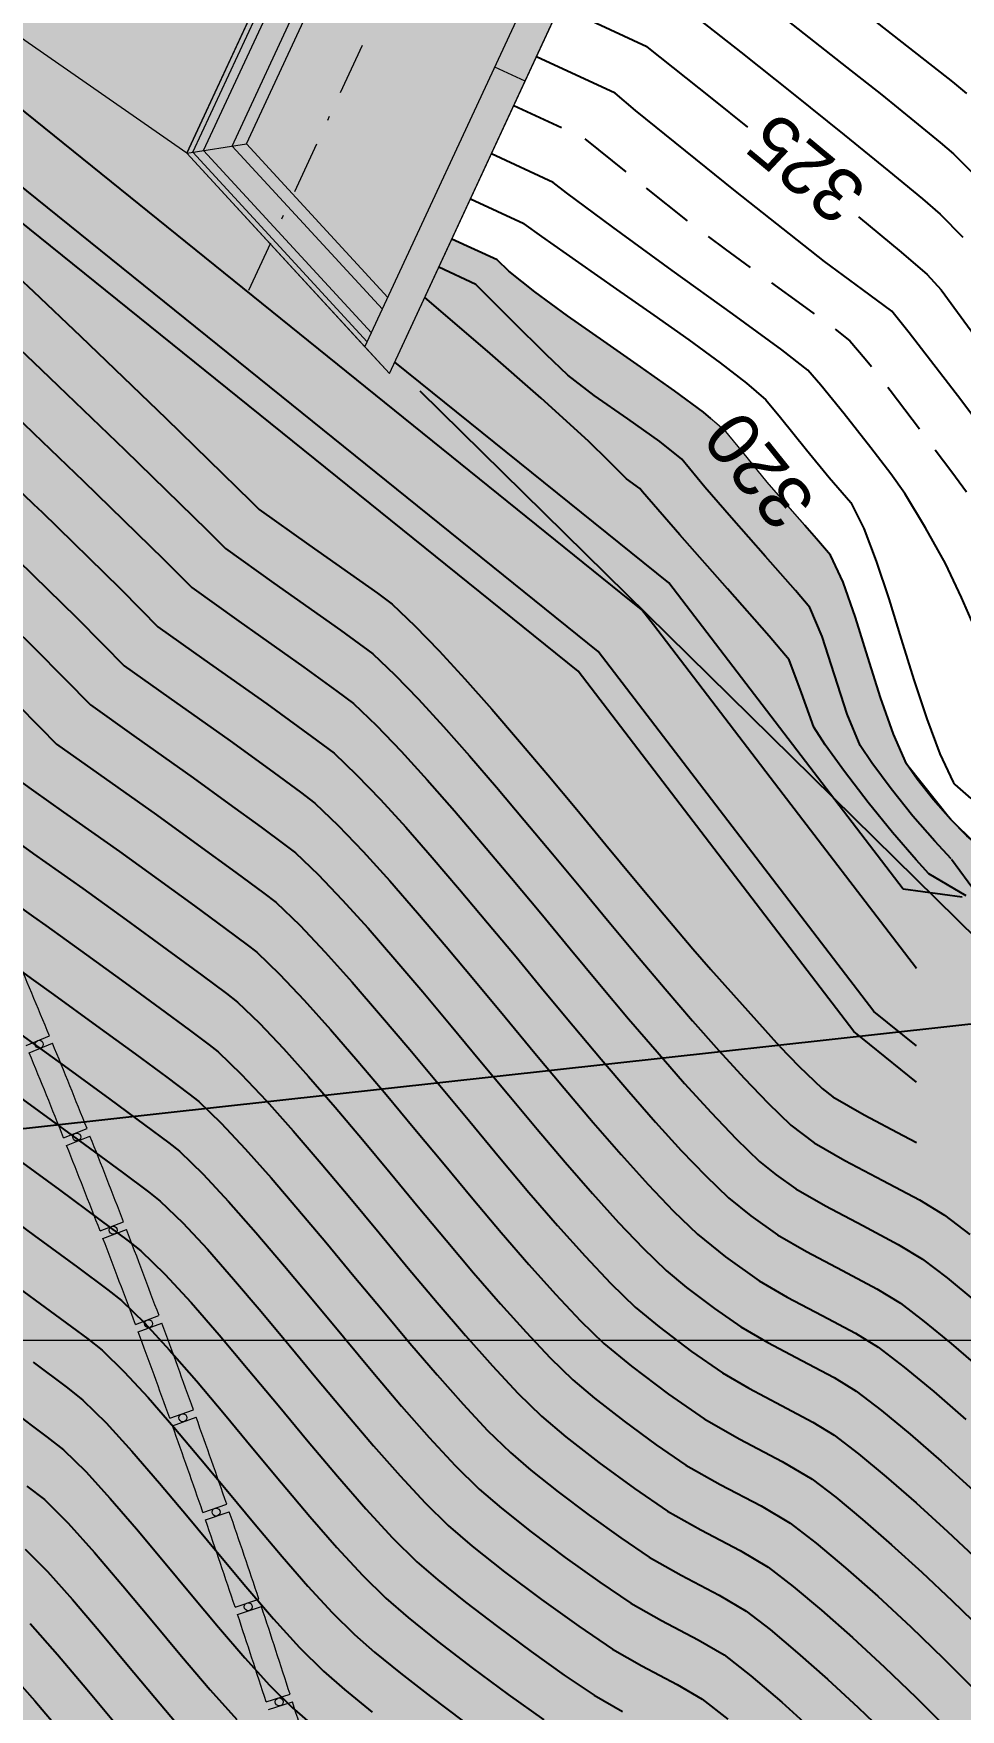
# Model space of a CAD drawing. Extents: x 61466 to 63015, y 108404 to 110397.
# Drawn here: x 62801.22 to 62823.33, y 109246.26 to 109286.24 of the extents above; entities that cross this region are included whole.
import ezdxf
from ezdxf import colors
from ezdxf.entities.mleader import LeaderData, LeaderLine
from ezdxf.enums import TextEntityAlignment as Align
from ezdxf.math import Vec2, Vec3

# ---------------------------------------------------------------- set-up
doc = ezdxf.new("R2010")
doc.units = 0
doc.header["$LTSCALE"] = 1.000015
doc.header["$MEASUREMENT"] = 0
for name, pattern in [('NASCOSTA', [9.525, 6.35, -3.175]), ('TRATTEGGIATA2', [0.375, 0.25, -0.125]), ('TRATTOPUNTO2', [0.5, 0.25, -0.125, 0, -0.125])]:
    doc.linetypes.add(name, pattern=pattern)
for name, color, linetype in [('colore lago', 131, 'Continuous'), ('coordinate', 2, 'Continuous'), ('curve livello 1m', 2, 'Continuous'), ('curve livello 5m', 7, 'Continuous'), ('LIN010CO', 2, 'Continuous'), ('LIN010TR', 2, 'NASCOSTA'), ('LIN018CO', 6, 'Continuous'), ('LIN025CO', 7, 'Continuous'), ('LINCOLO-ROSSO-025', 10, 'Continuous'), ('TRATTCOLO-32', 255, 'Continuous')]:
    doc.layers.add(name, color=color, linetype=linetype)
doc.layers.add('Colori bordi', color=5, linetype='Continuous', plot=False)
doc.layers.add('no_plot', color=5, linetype='Continuous', plot=False)
doc.layers.add('LINCOLOBLU-025', color=150, linetype='Continuous', lineweight=25)
doc.layers.add('LINE035', color=1, linetype='Continuous', lineweight=35)
doc.styles.add('ARIAL', font='arial.ttf')

# ---------------------------------------------------------------- blocks, each defined once
blk = doc.blocks.new('CONTORNO')
at = {"layer": 'Colori bordi', "lineweight": 0, "ltscale": 2, "flags": 128}
blk.add_lwpolyline([(-84.427, 113.219), (-89.144, 103.05), (-84.307, 97.793), (-77.785, 111.855)], dxfattribs=at)
blk = doc.blocks.new('barrageflott')
at = {"layer": 'TRATTCOLO-32'}
h = blk.add_hatch(color=256, dxfattribs=at)
h.paths.add_polyline_path([(-4.689, 33.162, 0.002639), (-5.201, 35.3), (-5.784, 35.158, -0.002639), (-5.273, 33.025)])
h.paths.add_polyline_path([(-5.247, 35.485, 0.002639), (-5.784, 37.618), (-6.365, 37.468, -0.002639), (-5.829, 35.342)])
h.paths.add_polyline_path([(-5.831, 37.802, 0.002639), (-6.393, 39.929), (-6.972, 39.773, -0.002639), (-6.412, 37.652)])
h.paths.add_polyline_path([(-6.442, 40.112, 0.002639), (-7.028, 42.232), (-7.606, 42.07, -0.002639), (-7.022, 39.956)])
h.paths.add_polyline_path([(-7.08, 42.415, 0.002639), (-7.69, 44.529), (-8.266, 44.359, -0.002639), (-7.657, 42.252)])
h.paths.add_polyline_path([(-7.744, 44.711, 0.002639), (-8.378, 46.817), (-8.952, 46.641, -0.002639), (-8.319, 44.541)])
h.paths.add_polyline_path([(-8.434, 46.999, 0.002639), (-9.092, 49.097), (-9.664, 48.915, -0.002639), (-9.007, 46.822)])
h.paths.add_polyline_path([(-9.15, 49.279, 0.002639), (-9.833, 51.37), (-10.402, 51.18, -0.002639), (-9.722, 49.095)])
h.paths.add_polyline_path([(-9.893, 51.55, 0.002639), (-10.599, 53.633), (-11.166, 53.437, -0.002639), (-10.462, 51.36)])
h.paths.add_polyline_path([(-10.661, 53.813, 0.002639), (-11.392, 55.887), (-11.956, 55.685, -0.002639), (-11.228, 53.616)])
h.paths.add_polyline_path([(-11.456, 56.066, 0.002639), (-12.21, 58.133), (-12.772, 57.924, -0.002639), (-12.02, 55.864)])
h.paths.add_polyline_path([(-12.276, 58.311, 0.002639), (-13.053, 60.368), (-13.614, 60.153, -0.002639), (-12.838, 58.102)])
h.paths.add_polyline_path([(-13.122, 60.546, 0.002639), (-13.923, 62.594), (-14.481, 62.373, -0.002639), (-13.682, 60.33)])
h.paths.add_polyline_path([(-13.993, 62.771, 0.002639), (-14.818, 64.81), (-15.373, 64.582, -0.002639), (-14.551, 62.549)])
h.paths.add_polyline_path([(-14.89, 64.986, 0.002639), (-15.738, 67.015), (-16.29, 66.781, -0.002639), (-15.445, 64.758)])
at = {"layer": 'LINCOLO-ROSSO-025', "lineweight": 0}
for p, q in [((-15.445, 64.758), (-14.89, 64.986)), ((-15.373, 64.582), (-14.818, 64.81)), ((-14.551, 62.549), (-13.993, 62.771)), ((-14.481, 62.373), (-13.923, 62.594)), ((-13.682, 60.33), (-13.122, 60.546)), ((-13.614, 60.153), (-13.053, 60.368)), ((-12.838, 58.102), (-12.276, 58.311)), ((-12.772, 57.924), (-12.21, 58.133)), ((-12.02, 55.864), (-11.456, 56.066)), ((-11.956, 55.685), (-11.392, 55.887)), ((-11.228, 53.616), (-10.661, 53.813)), ((-11.166, 53.437), (-10.599, 53.633)), ((-10.462, 51.36), (-9.893, 51.55)), ((-10.402, 51.18), (-9.833, 51.37)), ((-9.722, 49.095), (-9.15, 49.279)), ((-9.664, 48.915), (-9.092, 49.097))]:
    blk.add_line(p, q, dxfattribs=at)
for centre in [(-15.131, 64.784), (-14.237, 62.572), (-13.368, 60.349), (-12.524, 58.117), (-11.706, 55.876), (-10.914, 53.625), (-10.147, 51.365), (-9.407, 49.097)]:
    blk.add_circle(centre, 0.095, dxfattribs=at)
for radius, start, end in [(208.344, 22.3733, 22.97817), (208.344, 21.71613, 22.321), (207.744, 21.71613, 22.321), (207.744, 21.05896, 21.66383), (208.344, 21.05896, 21.66383), (207.744, 20.40178, 21.00665), (208.344, 20.40178, 21.00665), (208.344, 19.74461, 20.34948), (207.744, 19.74461, 20.34948), (207.744, 19.08744, 19.69231), (208.344, 19.08744, 19.69231), (208.344, 18.43027, 19.03514), (207.744, 18.43027, 19.03514), (207.744, 17.77309, 18.37796), (208.344, 17.77309, 18.37796), (208.344, 17.11592, 17.72079)]:
    blk.add_arc((-207.55, -14.318), radius, start, end, dxfattribs=at)

msp = doc.modelspace()

# ---------------------------------------------------------------- hatches: boundary and pattern name
at = {"layer": 'colore lago', "linetype": 'Continuous', "lineweight": 0}
msp.add_hatch(color=256, dxfattribs=at).paths.add_polyline_path([(62823.098, 109267.497), (62823.692, 109266.925), (62824.211, 109265.876), (62823.37, 109265.642), (62827.768, 109260.013), (62841.061, 109263.699), (62841.764, 109262.8), (62836.243, 109253.044), (62840.642, 109247.414), (62841.442, 109248.828), (62841.442, 109247.267), (62842.487, 109245.294), (62842.982, 109244.359), (62843.392, 109243.586), (62843.655, 109243.089), (62843.975, 109242.486), (62844.757, 109241.948), (62845.652, 109241.38), (62846.428, 109240.929), (62846.943, 109240.681), (62847.646, 109240.594), (62848.413, 109240.508), (62848.935, 109240.325), (62849.708, 109240.006), (62850.5, 109239.647), (62850.969, 109239.389), (62851.947, 109238.376), (62853.322, 109236.946), (62854.115, 109236.138), (62854.823, 109235.422), (62855.34, 109234.904), (62855.561, 109234.691), (62856.098, 109234.455), (62856.706, 109233.991), (62857.535, 109233.283), (62858.15, 109232.701), (62858.509, 109232.314), (62858.884, 109231.435), (62859.223, 109230.367), (62859.579, 109229.599), (62860.022, 109229.318), (62860.524, 109229.013), (62861.121, 109228.302), (62861.763, 109227.397), (62862.367, 109226.672), (62862.863, 109226.351), (62863.351, 109226.081), (62863.81, 109225.827), (62864.373, 109225.46), (62865.159, 109224.926), (62866.024, 109224.324), (62866.828, 109223.749), (62867.744, 109223.067), (62868.796, 109222.261), (62869.668, 109221.573), (62870.574, 109220.83), (62871.455, 109220.092), (62872.228, 109219.43), (62872.81, 109218.915), (62873.119, 109218.618), (62873.68, 109217.736), (62874.168, 109217.012), (62874.819, 109216.771), (62876.542, 109216.153), (62874.849, 109207.821), (62874.609, 109206.638), (62869.261, 109207.566), (62863.756, 109208.111), (62858.193, 109208.307), (62852.65, 109208.14), (62847.099, 109207.618), (62841.619, 109206.708), (62836.195, 109205.43), (62830.876, 109203.835), (62825.687, 109201.868), (62820.621, 109199.558), (62815.733, 109196.944), (62811.013, 109193.985), (62806.809, 109190.99), (62802.653, 109187.599), (62798.578, 109183.823), (62795.53, 109180.621), (62792.243, 109176.791), (62789.658, 109173.373), (62786.55, 109168.77), (62783.753, 109163.954), (62781.281, 109158.995), (62779.157, 109153.861), (62777.364, 109148.591), (62775.923, 109143.219), (62774.828, 109137.77), (62774.099, 109132.277), (62773.742, 109126.898), (62773.733, 109121.341), (62774.08, 109115.779), (62774.822, 109110.285), (62775.907, 109104.828), (62776.774, 109101.614), (62775.534, 109098.968), (62771.471, 109097.411), (62770.737, 109098.002), (62769.881, 109098.471), (62769.16, 109098.676), (62768.397, 109098.468), (62767.454, 109097.966), (62766.48, 109097.438), (62765.625, 109097.152), (62765.129, 109097.238), (62764.204, 109097.445), (62761.92, 109098.04), (62758.989, 109098.856), (62755.805, 109099.756), (62752.764, 109100.605), (62750.259, 109101.266), (62749.515, 109101.432), (62748.651, 109101.616), (62748.14, 109101.737), (62747.525, 109102.034), (62746.769, 109102.406), (62745.628, 109102.895), (62744.247, 109103.457), (62742.732, 109104.06), (62741.189, 109104.67), (62739.721, 109105.255), (62738.435, 109105.782), (62737.436, 109106.218), (62736.779, 109106.546), (62735.74, 109107.202), (62732.8, 109108.9), (62729.641, 109110.917), (62727.666, 109112.216), (62727.666, 109301.173), (62759.548, 109318.75), (62762.174, 109316.583), (62766.058, 109313.671), (62770.75, 109310.793), (62775.77, 109307.499), (62780.625, 109303.893), (62784.649, 109301.743), (62791.078, 109296.783), (62792.191, 109296.264), (62793.304, 109295.744), (62792.406, 109295.415), (62791.026, 109294.91), (62795.864, 109289.653), (62808.817, 109294.398), (62809.589, 109293.558), (62804.873, 109283.389), (62809.71, 109278.132), (62811.198, 109281.339), (62812.277, 109280.843), (62812.557, 109280.571), (62813.179, 109280.078), (62813.957, 109279.511), (62814.819, 109278.905), (62815.694, 109278.295), (62816.511, 109277.717), (62817.199, 109277.207), (62817.686, 109276.799), (62818.127, 109276.26), (62818.712, 109275.538), (62819.259, 109274.911), (62819.895, 109274.192), (62820.227, 109273.803), (62820.528, 109273.159), (62820.826, 109272.316), (62821.425, 109270.407), (62821.73, 109269.526), (62822.044, 109268.819)])
at = {"layer": 'LINCOLOBLU-025', "linetype": 'Continuous', "lineweight": 0}
h = msp.add_hatch(color=256, dxfattribs=at)
h.dxf.hatch_style = 1
h.paths.add_polyline_path([(62848.333, 109261.009), (62847.637, 109261.403), (62847.703, 109261.52, -0.14195), (62851.286, 109265.021), (62851.849, 109265.323), (62850.385, 109269.108), (62848.099, 109268.474), (62838.056, 109250.724), (62840.109, 109248.097), (62840.642, 109247.414), (62846.428, 109257.642)])
h.paths.add_polyline_path([(62848.099, 109268.474), (62841.735, 109266.709), (62825.955, 109262.333), (62827.768, 109260.013), (62841.061, 109263.699), (62841.764, 109262.8), (62836.243, 109253.044), (62838.056, 109250.724)])
h.paths.add_polyline_path([(62850.385, 109269.108), (62849.268, 109271.994), (62840.912, 109269.677), (62840.698, 109270.448), (62823.37, 109265.642), (62825.955, 109262.333), (62841.735, 109266.709)])
edge = h.paths.add_edge_path()
edge.add_line((62819.649, 109297.982), (62816.562, 109303.412))
edge.add_line((62816.562, 109303.412), (62808.187, 109300.344))
edge.add_line((62808.187, 109300.344), (62807.911, 109301.095))
edge.add_line((62807.911, 109301.095), (62791.026, 109294.91))
edge.add_line((62791.026, 109294.91), (62795.863, 109289.653))
edge.add_line((62795.863, 109289.653), (62808.817, 109294.398))
edge.add_line((62808.817, 109294.398), (62809.589, 109293.558))
edge.add_line((62809.589, 109293.558), (62804.873, 109283.389))
edge.add_line((62804.873, 109283.389), (62809.71, 109278.132))
edge.add_line((62809.71, 109278.132), (62816.232, 109292.194))
edge.add_line((62816.232, 109292.194), (62815.506, 109292.531))
edge.add_line((62815.506, 109292.531), (62816.833, 109295.391))
edge.add_arc((62821.369, 109293.287), 5, 110.1181, 155.1181, ccw=False)

# ---------------------------------------------------------------- linework, layer by layer
at = {"layer": 'Colori bordi', "linetype": 'Continuous', "lineweight": 0, "flags": 128}
msp.add_lwpolyline([(62809.589, 109293.558), (62804.873, 109283.389), (62809.71, 109278.132), (62811.198, 109281.339), (62812.277, 109280.843), (62812.557, 109280.571), (62813.179, 109280.078), (62813.957, 109279.511), (62814.819, 109278.905), (62815.694, 109278.295), (62816.511, 109277.717), (62817.199, 109277.207), (62817.686, 109276.799), (62817.686, 109276.799), (62818.127, 109276.26), (62818.712, 109275.538), (62819.259, 109274.911), (62819.895, 109274.192), (62820.227, 109273.803), (62820.528, 109273.159), (62820.826, 109272.316), (62821.425, 109270.407), (62821.73, 109269.526), (62822.044, 109268.819), (62823.098, 109267.497), (62823.692, 109266.925)], dxfattribs=at)
at = {"layer": 'coordinate', "linetype": 'Continuous', "lineweight": 0}
msp.add_line((62727.666, 109255.071), (62848.848, 109255.071), dxfattribs=at)
at = {"layer": 'curve livello 1m', "color": 152, "linetype": 'TRATTEGGIATA2', "ltscale": 5, "flags": 128}
msp.add_lwpolyline([(62812.676, 109284.526), (62814.351, 109283.749), (62815.611, 109282.728), (62817.011, 109281.622), (62817.716, 109281.096), (62818.621, 109280.439), (62819.542, 109279.775), (62820.293, 109279.226), (62820.689, 109278.916), (62821.054, 109278.486), (62821.651, 109277.735), (62822.384, 109276.778), (62823.127, 109275.786), (62823.762, 109274.917), (62824.172, 109274.331), (62824.616, 109273.613), (62825.264, 109272.515), (62825.797, 109271.589), (62827.406, 109268.624), (62827.886, 109266.895)], dxfattribs=at)
at = {"layer": 'curve livello 5m', "color": 2}
for p, q in [((62815.85, 109285.927), (62813.772, 109286.891)), ((62812.277, 109280.843), (62811.198, 109281.339))]:
    msp.add_line(p, q, dxfattribs=at)
at = {"layer": 'curve livello 5m', "color": 2, "flags": 128}
for points in [[(62822.279, 109261.23), (62820.783, 109262.439), (62814.207, 109271.03), (62792.47, 109288.555)], [(62815.85, 109285.927), (62817.401, 109284.694), (62818.25, 109284.012)], [(62820.9, 109281.867), (62821.916, 109281.029), (62822.535, 109280.496), (62822.535, 109280.496), (62822.871, 109280.125), (62826.706, 109274.892), (62828.513, 109272.451), (62828.645, 109272.224), (62828.697, 109272.126), (62828.875, 109272.091), (62829.119, 109271.927), (62829.615, 109271.553), (62830.317, 109271.006), (62831.177, 109270.324), (62831.346, 109270.189)], [(62817.372, 109277.062), (62817.199, 109277.207), (62816.511, 109277.717), (62815.694, 109278.295), (62814.819, 109278.905), (62813.957, 109279.511), (62813.179, 109280.078), (62812.557, 109280.571), (62812.277, 109280.843)], [(62796.583, 109277.747), (62796.962, 109277.394), (62798.62, 109275.822), (62800.438, 109274.075), (62801.218, 109273.315)], [(62823.692, 109266.925), (62823.48, 109267.105), (62823.098, 109267.497), (62822.684, 109267.964), (62822.295, 109268.458), (62822.044, 109268.819), (62821.73, 109269.526), (62821.425, 109270.407), (62821.124, 109271.368), (62820.826, 109272.316), (62820.528, 109273.159), (62820.227, 109273.803), (62819.895, 109274.192), (62819.615, 109274.509)], [(62801.218, 109273.315), (62802.238, 109272.321), (62802.88, 109271.666), (62803.38, 109271.159), (62803.38, 109271.159), (62804.444, 109270.402), (62805.907, 109269.368), (62805.907, 109269.368), (62806.837, 109268.693), (62807.586, 109268.144), (62807.929, 109267.886), (62807.929, 109267.886), (62808.483, 109267.352), (62809.081, 109266.728), (62809.714, 109266.029), (62810.377, 109265.269), (62811.061, 109264.464), (62811.76, 109263.627), (62812.468, 109262.775), (62813.176, 109261.921), (62813.878, 109261.081), (62814.567, 109260.268), (62815.237, 109259.5), (62815.879, 109258.788), (62816.487, 109258.15), (62817.054, 109257.599), (62817.054, 109257.599), (62817.724, 109257.059), (62818.531, 109256.487), (62818.531, 109256.487), (62819.196, 109256.102), (62820.03, 109255.661), (62820.824, 109255.238), (62821.37, 109254.909), (62821.37, 109254.909), (62821.989, 109254.432), (62822.694, 109253.848), (62823.457, 109253.181)], [(62796.583, 109269.296), (62797.03, 109268.86), (62797.03, 109268.86), (62797.613, 109268.271), (62798.335, 109267.528), (62798.985, 109266.86), (62799.354, 109266.497), (62799.354, 109266.497), (62800.264, 109265.849), (62801.218, 109265.174)], [(62801.218, 109265.174), (62801.514, 109264.965), (62802.478, 109264.268), (62803.406, 109263.594), (62804.241, 109262.983), (62804.928, 109262.478), (62805.408, 109262.12), (62805.624, 109261.951), (62805.624, 109261.951), (62806.175, 109261.418), (62806.773, 109260.783), (62807.411, 109260.067), (62808.077, 109259.29), (62808.764, 109258.472), (62809.46, 109257.632), (62810.159, 109256.791), (62810.848, 109255.968), (62811.52, 109255.183), (62812.165, 109254.457), (62812.774, 109253.808), (62813.336, 109253.258), (62813.336, 109253.258), (62813.914, 109252.769), (62814.701, 109252.158), (62815.558, 109251.531), (62816.343, 109250.995), (62816.343, 109250.995), (62817.133, 109250.547), (62818.072, 109250.053), (62818.742, 109249.661), (62818.742, 109249.661), (62819.337, 109249.2), (62820.019, 109248.629), (62820.757, 109247.976), (62821.519, 109247.272), (62822.273, 109246.547), (62822.987, 109245.83)], [(62799.974, 109258.494), (62801.235, 109257.573), (62802.27, 109256.811), (62802.993, 109256.271), (62803.32, 109256.017), (62803.32, 109256.017), (62803.864, 109255.484), (62804.463, 109254.836), (62805.103, 109254.102), (62805.771, 109253.311), (62806.453, 109252.489), (62807.137, 109251.666), (62807.809, 109250.869), (62808.455, 109250.126), (62809.063, 109249.466), (62809.619, 109248.916), (62809.619, 109248.916), (62810.154, 109248.453), (62810.861, 109247.884), (62811.678, 109247.258), (62812.541, 109246.62), (62813.388, 109246.019)], [(62801.015, 109250.083), (62801.55, 109249.551), (62802.147, 109248.889), (62802.786, 109248.14), (62803.446, 109247.346), (62804.108, 109246.55), (62804.751, 109245.795)]]:
    msp.add_lwpolyline(points, dxfattribs=at)
at = {"layer": 'LIN010CO', "linetype": 'Continuous', "lineweight": 0}
for p, q in [((62805.022, 109283.412), (62809.681, 109293.458)), ((62805.276, 109283.452), (62809.838, 109293.288)), ((62805.957, 109283.558), (62810.258, 109292.832)), ((62804.873, 109283.389), (62806.299, 109283.611)), ((62809.181, 109278.892), (62805.022, 109283.412)), ((62809.278, 109279.102), (62805.276, 109283.452)), ((62809.539, 109279.665), (62805.957, 109283.558))]:
    msp.add_line(p, q, dxfattribs=at)
at = {"layer": 'LIN010TR', "linetype": 'TRATTOPUNTO2', "lineweight": 0, "ltscale": 5}
msp.add_line((62806.354, 109280.118), (62815.447, 109299.723), dxfattribs=at)
at = {"layer": 'LIN018CO', "flags": 128}
for points in [[(62822.279, 109262.092), (62821.266, 109262.91), (62814.69, 109271.501), (62792.47, 109289.416)], [(62803.735, 109282.17), (62799.901, 109285.262)], [(62807.57, 109279.079), (62803.735, 109282.17)], [(62811.405, 109275.987), (62807.57, 109279.079)], [(62815.239, 109272.895), (62811.405, 109275.987)], [(62816.004, 109272.137), (62815.721, 109272.507), (62815.239, 109272.895)], [(62818.999, 109268.225), (62816.004, 109272.137)], [(62821.994, 109264.312), (62818.999, 109268.225)], [(62822.279, 109263.939), (62821.994, 109264.312)]]:
    msp.add_lwpolyline(points, dxfattribs=at)
at = {"layer": 'LIN025CO', "linetype": 'Continuous', "lineweight": 0}
for p, q in [((62804.873, 109283.389), (62809.589, 109293.558)), ((62806.299, 109283.611), (62810.469, 109292.602)), ((62804.873, 109283.389), (62795.864, 109289.653)), ((62809.124, 109278.769), (62813.84, 109288.938)), ((62809.71, 109278.132), (62814.654, 109288.792)), ((62812.945, 109285.108), (62812.22, 109285.444)), ((62809.67, 109279.947), (62806.299, 109283.611)), ((62809.124, 109278.769), (62804.873, 109283.389)), ((62809.71, 109278.132), (62809.124, 109278.769))]:
    msp.add_line(p, q, dxfattribs=at)
at = {"layer": 'no_plot'}
for p, q in [((62815.091, 109284.819), (62813.215, 109285.689)), ((62813.617, 109282.693), (62812.143, 109283.377)), ((62812.915, 109281.702), (62811.64, 109282.293)), ((62811.772, 109280.259), (62810.887, 109280.669)), ((62821.965, 109265.83), (62816.37, 109273.14)), ((62823.12, 109266.544), (62823.716, 109265.738)), ((62823.465, 109265.669), (62822.576, 109266.2)), ((62823.37, 109265.642), (62821.965, 109265.83)), ((62819.023, 109262.075), (62817.372, 109263.913))]:
    msp.add_line(p, q, dxfattribs=at)
at = {"layer": 'no_plot', "flags": 128}
for points in [[(62817.139, 109286.545), (62818.091, 109285.798), (62818.091, 109285.798), (62819.343, 109284.802), (62820.559, 109283.825), (62821.624, 109282.96), (62822.425, 109282.3), (62822.848, 109281.936), (62822.848, 109281.936), (62823.383, 109281.387)], [(62819.076, 109286.651), (62820.614, 109285.443), (62820.614, 109285.443), (62821.451, 109284.777), (62822.234, 109284.146), (62822.844, 109283.646), (62823.161, 109283.376), (62823.161, 109283.376), (62823.693, 109282.843)], [(62821.014, 109286.756), (62823.138, 109285.089), (62823.138, 109285.089), (62823.474, 109284.816)], [(62827.184, 109271.974), (62827.174, 109271.992), (62826.681, 109272.838), (62826.343, 109273.391), (62825.654, 109274.375), (62824.587, 109275.835), (62823.339, 109277.501), (62822.11, 109279.107), (62821.69, 109279.622), (62820.994, 109280.138), (62820.088, 109280.801), (62817.963, 109282.479), (62815.582, 109284.41), (62815.091, 109284.819)], [(62797.646, 109283.312), (62798.083, 109282.979), (62798.083, 109282.979), (62798.989, 109282.173), (62800.474, 109280.792), (62801.218, 109280.087)], [(62796.583, 109282.588), (62796.711, 109282.496), (62797.271, 109282.07), (62797.271, 109282.07), (62798.152, 109281.286), (62799.596, 109279.942), (62801.218, 109278.405)], [(62824.082, 109271.113), (62823.801, 109271.771), (62823.357, 109272.79), (62822.973, 109273.602), (62822.499, 109274.455), (62822.002, 109275.271), (62821.666, 109275.737), (62821.193, 109276.362), (62820.558, 109277.167), (62820, 109277.852), (62819.688, 109278.211), (62819.069, 109278.695), (62817.894, 109279.553), (62816.453, 109280.593), (62815.037, 109281.62), (62813.935, 109282.443), (62813.617, 109282.693)], [(62812.915, 109281.702), (62813.332, 109281.401), (62814.218, 109280.778), (62815.123, 109280.148), (62816.012, 109279.528), (62816.849, 109278.935), (62817.598, 109278.389), (62818.222, 109277.906), (62818.687, 109277.505), (62818.687, 109277.505), (62819.038, 109277.083), (62819.655, 109276.314), (62820.194, 109275.653), (62820.194, 109275.653), (62820.718, 109275.054), (62821.021, 109274.437), (62821.321, 109273.653), (62821.62, 109272.754), (62821.919, 109271.793), (62822.22, 109270.822), (62822.525, 109269.895), (62822.835, 109269.063), (62823.152, 109268.38), (62823.152, 109268.38), (62823.172, 109268.352), (62823.198, 109268.325), (62823.576, 109267.996)], [(62796.583, 109281.049), (62797.315, 109280.398), (62798.718, 109279.093), (62800.479, 109277.423), (62801.218, 109276.713)], [(62801.218, 109280.087), (62802.338, 109279.025), (62804.382, 109277.061), (62806.405, 109275.09), (62806.405, 109275.09), (62806.602, 109274.889), (62807.789, 109274.045), (62809.421, 109272.891), (62809.421, 109272.891), (62809.772, 109272.633), (62810.315, 109272.114), (62810.895, 109271.516), (62811.508, 109270.85), (62812.148, 109270.127), (62812.809, 109269.358), (62813.488, 109268.555), (62814.178, 109267.728), (62814.873, 109266.889), (62815.57, 109266.049), (62816.262, 109265.219), (62816.945, 109264.41), (62817.372, 109263.913)], [(62823.109, 109266.556), (62822.718, 109266.978), (62822.197, 109267.575), (62821.679, 109268.222), (62821.212, 109268.845), (62820.937, 109269.258), (62820.628, 109270.006), (62820.329, 109270.942), (62820.034, 109271.86), (62819.736, 109272.552), (62819.396, 109272.957), (62818.682, 109273.767), (62817.869, 109274.687), (62817.23, 109275.423), (62816.685, 109276.093), (62816.16, 109276.509), (62815.396, 109277.049), (62814.595, 109277.612), (62813.96, 109278.097), (62813.445, 109278.584), (62812.644, 109279.381), (62811.772, 109280.259)], [(62822.576, 109266.2), (62822.273, 109266.533), (62821.709, 109267.186), (62821.13, 109267.902), (62820.565, 109268.638), (62820.103, 109269.275), (62819.83, 109269.697), (62819.534, 109270.517), (62819.245, 109271.3), (62818.77, 109271.866), (62817.774, 109272.996), (62816.639, 109274.281), (62815.747, 109275.308), (62815.683, 109275.387), (62815.364, 109275.622), (62814.941, 109276.038), (62814.456, 109276.519), (62813.325, 109277.543), (62812.045, 109278.666), (62810.55, 109279.943)], [(62796.583, 109279.413), (62797.84, 109278.244), (62799.55, 109276.623), (62801.218, 109275.019)], [(62801.218, 109278.405), (62801.409, 109278.224), (62803.396, 109276.314), (62805.363, 109274.398), (62805.363, 109274.398), (62805.796, 109273.957), (62806.953, 109273.134), (62808.542, 109272.01), (62808.542, 109272.01), (62809.311, 109271.446), (62809.839, 109270.942), (62810.403, 109270.36), (62810.999, 109269.712), (62811.621, 109269.009), (62812.265, 109268.262), (62812.925, 109267.48), (62813.595, 109266.676), (62814.272, 109265.861), (62814.95, 109265.044), (62815.623, 109264.236), (62816.287, 109263.45), (62816.936, 109262.694), (62817.565, 109261.981), (62818.17, 109261.321), (62818.744, 109260.725), (62819.284, 109260.204), (62819.284, 109260.204), (62819.844, 109259.783), (62820.571, 109259.362), (62821.482, 109258.88), (62822.35, 109258.418), (62822.947, 109258.058), (62822.947, 109258.058), (62823.551, 109257.594)], [(62816.37, 109273.14), (62809.837, 109278.407)], [(62801.218, 109276.713), (62802.41, 109275.568), (62804.321, 109273.706), (62804.321, 109273.706), (62804.991, 109273.024), (62806.117, 109272.224), (62807.664, 109271.129), (62807.664, 109271.129), (62808.451, 109270.557), (62808.85, 109270.259), (62808.85, 109270.259), (62809.399, 109269.734), (62809.987, 109269.123), (62810.609, 109268.442), (62811.26, 109267.702), (62811.932, 109266.915), (62812.621, 109266.096), (62813.319, 109265.256), (62814.022, 109264.408), (62814.722, 109263.566), (62815.414, 109262.741), (62816.092, 109261.948), (62816.75, 109261.197), (62817.381, 109260.504), (62817.98, 109259.879), (62818.54, 109259.336), (62818.54, 109259.336), (62818.933, 109259.019), (62819.406, 109258.684), (62819.406, 109258.684), (62820.113, 109258.275), (62820.998, 109257.807), (62821.841, 109257.358), (62822.421, 109257.008), (62822.421, 109257.008), (62823.009, 109256.558), (62823.672, 109256.013)], [(62796.583, 109276.071), (62797.691, 109275.021), (62799.452, 109273.328), (62801.197, 109271.629), (62801.197, 109271.629), (62801.218, 109271.607)], [(62801.218, 109275.019), (62801.424, 109274.821), (62803.28, 109273.013), (62803.28, 109273.013), (62803.789, 109272.494), (62804.186, 109272.092), (62804.186, 109272.092), (62805.28, 109271.313), (62806.785, 109270.249), (62806.785, 109270.249), (62807.85, 109269.475), (62808.389, 109269.072), (62808.389, 109269.072), (62808.922, 109268.562), (62809.493, 109267.97), (62810.097, 109267.308), (62810.729, 109266.589), (62811.382, 109265.826), (62812.05, 109265.03), (62812.728, 109264.215), (62813.41, 109263.392), (62814.09, 109262.574), (62814.762, 109261.774), (62815.42, 109261.003), (62816.059, 109260.275), (62816.671, 109259.601), (62817.253, 109258.995), (62817.797, 109258.468), (62817.797, 109258.468), (62818.329, 109258.039), (62818.969, 109257.586), (62818.969, 109257.586), (62819.655, 109257.188), (62820.514, 109256.734), (62821.333, 109256.298), (62821.896, 109255.959), (62821.896, 109255.959), (62822.466, 109255.521), (62823.11, 109254.992), (62823.807, 109254.391)], [(62796.583, 109274.39), (62796.761, 109274.221), (62798.467, 109272.582), (62800.155, 109270.937), (62800.155, 109270.937), (62800.724, 109270.359), (62801.218, 109269.85)], [(62796.583, 109272.698), (62797.481, 109271.835), (62799.114, 109270.244), (62799.114, 109270.244), (62799.766, 109269.582), (62800.515, 109268.81), (62800.964, 109268.362), (62800.964, 109268.362), (62801.218, 109268.181)], [(62801.218, 109271.607), (62801.971, 109270.838), (62802.575, 109270.227), (62802.575, 109270.227), (62803.608, 109269.492), (62805.028, 109268.487), (62805.028, 109268.487), (62805.88, 109267.871), (62806.647, 109267.311), (62807.214, 109266.892), (62807.468, 109266.699), (62807.468, 109266.699), (62808.005, 109266.182), (62808.584, 109265.577), (62809.198, 109264.9), (62809.84, 109264.164), (62810.503, 109263.383), (62811.181, 109262.572), (62811.866, 109261.746), (62812.553, 109260.919), (62813.233, 109260.104), (62813.901, 109259.318), (62814.549, 109258.572), (62815.172, 109257.883), (62815.761, 109257.265), (62816.31, 109256.731), (62816.31, 109256.731), (62816.798, 109256.325), (62817.459, 109255.828), (62818.093, 109255.389), (62818.093, 109255.389), (62818.738, 109255.015), (62819.546, 109254.588), (62820.315, 109254.179), (62820.845, 109253.859), (62820.845, 109253.859), (62821.445, 109253.397), (62822.128, 109252.831), (62822.867, 109252.185), (62823.638, 109251.484)], [(62796.583, 109271.003), (62798.072, 109269.552), (62798.072, 109269.552), (62798.807, 109268.806), (62799.652, 109267.935), (62800.159, 109267.429), (62800.159, 109267.429), (62801.1, 109266.76), (62801.218, 109266.676)], [(62801.218, 109269.85), (62801.378, 109269.686), (62801.77, 109269.294), (62801.77, 109269.294), (62802.772, 109268.581), (62804.15, 109267.607), (62804.15, 109267.607), (62805.148, 109266.884), (62806.046, 109266.229), (62806.71, 109265.739), (62807.007, 109265.512), (62807.007, 109265.512), (62807.569, 109264.969), (62808.177, 109264.33), (62808.823, 109263.61), (62809.499, 109262.829), (62810.196, 109262.003), (62810.907, 109261.149), (62811.623, 109260.286), (62812.336, 109259.429), (62813.037, 109258.597), (62813.719, 109257.807), (62814.374, 109257.077), (62814.992, 109256.423), (62815.567, 109255.863), (62815.567, 109255.863), (62816.139, 109255.388), (62816.913, 109254.805), (62817.656, 109254.29), (62817.656, 109254.29), (62818.28, 109253.929), (62819.062, 109253.515), (62819.807, 109253.119), (62820.319, 109252.81), (62820.319, 109252.81), (62820.9, 109252.362), (62821.561, 109251.814), (62822.277, 109251.189), (62823.024, 109250.51), (62823.776, 109249.801)], [(62801.218, 109268.181), (62801.936, 109267.671), (62803.271, 109266.726), (62803.271, 109266.726), (62804.19, 109266.061), (62805.056, 109265.431), (62805.79, 109264.893), (62806.312, 109264.505), (62806.546, 109264.325), (62806.546, 109264.325), (62807.089, 109263.8), (62807.677, 109263.182), (62808.302, 109262.486), (62808.956, 109261.731), (62809.63, 109260.932), (62810.317, 109260.107), (62811.01, 109259.271), (62811.699, 109258.443), (62812.377, 109257.639), (62813.037, 109256.875), (62813.67, 109256.168), (62814.268, 109255.536), (62814.823, 109254.995), (62814.823, 109254.995), (62815.479, 109254.45), (62816.366, 109253.782), (62817.218, 109253.192), (62817.218, 109253.192), (62818.066, 109252.711), (62819.074, 109252.181), (62819.793, 109251.76), (62819.793, 109251.76), (62820.355, 109251.327), (62820.994, 109250.797), (62821.687, 109250.193), (62822.409, 109249.536), (62823.136, 109248.851), (62823.845, 109248.159)], [(62796.583, 109267.567), (62796.631, 109267.519), (62797.426, 109266.7), (62798.143, 109265.964), (62798.548, 109265.564), (62798.548, 109265.564), (62799.428, 109264.939), (62800.636, 109264.084), (62800.636, 109264.084), (62801.218, 109263.663)], [(62801.218, 109266.676), (62802.393, 109265.845), (62802.393, 109265.845), (62803.429, 109265.096), (62804.405, 109264.385), (62805.232, 109263.779), (62805.822, 109263.341), (62806.085, 109263.138), (62806.085, 109263.138), (62806.61, 109262.631), (62807.178, 109262.034), (62807.781, 109261.362), (62808.413, 109260.633), (62809.064, 109259.861), (62809.728, 109259.064), (62810.396, 109258.257), (62811.062, 109257.457), (62811.717, 109256.68), (62812.354, 109255.942), (62812.966, 109255.26), (62813.543, 109254.649), (62814.08, 109254.126), (62814.08, 109254.126), (62814.598, 109253.687), (62815.306, 109253.138), (62816.075, 109252.575), (62816.781, 109252.093), (62816.781, 109252.093), (62817.6, 109251.629), (62818.573, 109251.117), (62819.268, 109250.71), (62819.884, 109250.233), (62820.591, 109249.64), (62821.356, 109248.964), (62822.146, 109248.234), (62822.928, 109247.482), (62823.668, 109246.74)], [(62801.218, 109263.663), (62801.697, 109263.317), (62802.719, 109262.574), (62803.64, 109261.901), (62804.396, 109261.344), (62804.925, 109260.95), (62805.163, 109260.765), (62805.163, 109260.765), (62805.694, 109260.25), (62806.27, 109259.639), (62806.884, 109258.949), (62807.526, 109258.201), (62808.188, 109257.412), (62808.859, 109256.603), (62809.532, 109255.793), (62810.196, 109255), (62810.843, 109254.245), (62811.465, 109253.545), (62812.051, 109252.92), (62812.593, 109252.39), (62812.593, 109252.39), (62813.078, 109251.973), (62813.732, 109251.456), (62814.474, 109250.897), (62815.225, 109250.358), (62815.905, 109249.896), (62815.905, 109249.896), (62816.667, 109249.465), (62817.571, 109248.989), (62818.217, 109248.611), (62818.789, 109248.167), (62819.446, 109247.617), (62820.157, 109246.988), (62820.891, 109246.31), (62821.618, 109245.611)], [(62782.033, 109262.956), (62782.819, 109262.211), (62783.679, 109261.384), (62784.532, 109260.554), (62784.532, 109260.554), (62785.826, 109259.246), (62787.428, 109257.595), (62788.872, 109256.112), (62789.69, 109255.306), (62789.69, 109255.306), (62790.23, 109254.922), (62790.973, 109254.397), (62790.973, 109254.397), (62793.111, 109252.851), (62795.17, 109251.354), (62797.025, 109249.998), (62798.548, 109248.877), (62799.613, 109248.083), (62800.094, 109247.709), (62800.094, 109247.709), (62800.639, 109247.161), (62801.253, 109246.47), (62801.908, 109245.693)], [(62800.916, 109262.365), (62802.033, 109261.554), (62803.039, 109260.819), (62803.865, 109260.211), (62804.442, 109259.78), (62804.702, 109259.578), (62804.702, 109259.578), (62805.261, 109259.033), (62805.872, 109258.379), (62806.524, 109257.64), (62807.205, 109256.839), (62807.905, 109256.001), (62808.611, 109255.149), (62809.313, 109254.307), (62809.999, 109253.499), (62810.658, 109252.75), (62811.278, 109252.083), (62811.849, 109251.521), (62811.849, 109251.521), (62812.38, 109251.067), (62813.093, 109250.502), (62813.904, 109249.891), (62814.724, 109249.302), (62815.468, 109248.797), (62815.468, 109248.797), (62816.2, 109248.383), (62817.07, 109247.925), (62817.691, 109247.562), (62818.328, 109247.065), (62819.065, 109246.439), (62819.859, 109245.725)], [(62819.023, 109262.075), (62819.473, 109261.609), (62820.027, 109261.073), (62820.027, 109261.073), (62820.282, 109260.881), (62821.029, 109260.448), (62821.966, 109259.953), (62822.279, 109259.786)], [(62800.136, 109261.414), (62801.347, 109260.534), (62802.437, 109259.737), (62803.333, 109259.077), (62803.959, 109258.611), (62804.242, 109258.391), (62804.242, 109258.391), (62804.778, 109257.868), (62805.365, 109257.24), (62805.991, 109256.53), (62806.645, 109255.76), (62807.317, 109254.955), (62807.995, 109254.137), (62808.67, 109253.328), (62809.328, 109252.553), (62809.961, 109251.833), (62810.558, 109251.192), (62811.106, 109250.653), (62811.106, 109250.653), (62811.681, 109250.16), (62812.455, 109249.547), (62813.334, 109248.885), (62814.224, 109248.246), (62815.03, 109247.699), (62815.03, 109247.699), (62815.733, 109247.3), (62816.569, 109246.861), (62817.166, 109246.512), (62817.777, 109246.035)], [(62800.66, 109259.514), (62801.836, 109258.655), (62802.801, 109257.944), (62803.476, 109257.441), (62803.781, 109257.204), (62803.781, 109257.204), (62804.35, 109256.646), (62804.975, 109255.97), (62805.644, 109255.203), (62806.342, 109254.376), (62807.055, 109253.518), (62807.769, 109252.658), (62808.471, 109251.825), (62809.146, 109251.049), (62809.781, 109250.359), (62810.362, 109249.785), (62810.362, 109249.785), (62810.861, 109249.353), (62811.521, 109248.822), (62812.283, 109248.238), (62813.088, 109247.643), (62813.877, 109247.082), (62814.593, 109246.6), (62814.593, 109246.6), (62815.267, 109246.218)], [(62800.633, 109256.49), (62801.738, 109255.677), (62802.51, 109255.101), (62802.859, 109254.83), (62802.859, 109254.83), (62803.379, 109254.321), (62803.951, 109253.702), (62804.562, 109253.001), (62805.2, 109252.245), (62805.852, 109251.461), (62806.505, 109250.674), (62807.146, 109249.913), (62807.764, 109249.204), (62808.344, 109248.573), (62808.876, 109248.048), (62808.876, 109248.048), (62809.352, 109247.632), (62809.971, 109247.129), (62810.69, 109246.569), (62811.466, 109245.984)], [(62801.206, 109254.544), (62802.028, 109253.932), (62802.398, 109253.644), (62802.398, 109253.644), (62802.952, 109253.097), (62803.565, 109252.426), (62804.222, 109251.665), (62804.904, 109250.849), (62805.597, 109250.014), (62806.282, 109249.195), (62806.944, 109248.426), (62807.566, 109247.742), (62808.132, 109247.18), (62808.132, 109247.18), (62808.639, 109246.738), (62809.297, 109246.202)], [(62800.675, 109253.411), (62801.545, 109252.762), (62801.937, 109252.457), (62801.937, 109252.457), (62802.464, 109251.937), (62803.047, 109251.299), (62803.671, 109250.575), (62804.32, 109249.8), (62804.978, 109249.006), (62805.63, 109248.227), (62806.259, 109247.496), (62806.851, 109246.846), (62807.389, 109246.311), (62807.389, 109246.311), (62807.925, 109245.843)], [(62801.062, 109251.592), (62801.476, 109251.27), (62801.476, 109251.27), (62802.042, 109250.707), (62802.673, 109250.007), (62803.349, 109249.214), (62804.047, 109248.375), (62804.748, 109247.533), (62805.428, 109246.734), (62806.068, 109246.022)], [(62801.136, 109248.312), (62801.79, 109247.576), (62802.488, 109246.748), (62803.202, 109245.887)]]:
    msp.add_lwpolyline(points, dxfattribs=at)

# ---------------------------------------------------------------- block references
at = {"layer": 'TRATTCOLO-32', "linetype": 'Continuous', "lineweight": 0}
msp.add_blockref('CONTORNO', (62894.017, 109180.339), dxfattribs=at)

# ---------------------------------------------------------------- texts
at = {"layer": 'coordinate', "color": 1, "style": 'ARIAL'}
for s, rotation, p in [('325', 140.3222, (62818.921, 109284.429)), ('320', 128.819, (62818.097, 109277.343))]:
    msp.add_text(s, height=1.25, rotation=rotation, dxfattribs=at).set_placement(p, align=Align.RIGHT)

# ---------------------------------------------------------------- next in the draw order: leaders
at = {"layer": 'LINE035', "linetype": 'Continuous', "lineweight": 0}
ml = msp.add_multileader_mtext('Standard', dxfattribs=at)
ml.set_content('DEVERSOIRS', color=256, style='ARIAL')
ml.set_leader_properties()
ml.build(insert=Vec2(0, 0))
ml.multileader.update_dxf_attribs({"has_text_frame": 1, "text_left_attachment_type": 2, "text_right_attachment_type": 2, "dogleg_length": 0.36, "arrow_head_size": 5, "scale": 10})
ctx = ml.context
ctx.base_point, ctx.scale, ctx.char_height, ctx.arrow_head_size, ctx.landing_gap_size, ctx.plane_origin, ctx.plane_x_axis, ctx.plane_y_axis = Vec3(62788.527, 109221.91), 10, 3.5, 5, 0.9, Vec3(62707.523, 109199.063), Vec3(0, 1), Vec3(-1, 0)
ctx.left_attachment, ctx.right_attachment, ctx.text_align_type = 2, 2, 2
notes = []
notes.append((ctx, [(1, (1, 1, 0), (62788.527, 109258.738), (0, -1), 3.6, [(1, [(62806.866, 109281.222), (62825.569, 109262.828)], 0, [])])]))
ctx.mtext.insert, ctx.mtext.text_direction, ctx.mtext.rotation, ctx.mtext.alignment, ctx.mtext.flow_direction = Vec3(62786.716, 109254.238), Vec3(0, 1), 1.570796, 3, 5
ctx.mtext.has_bg_fill, ctx.mtext.bg_color, ctx.mtext.bg_scale_factor, ctx.mtext.bg_transparency, ctx.mtext.use_window_bg_color = 1, -1073741824, 1.25, 0, 1
for ctx, leaders in notes:
    for number, flags, end, landing, length, lines in leaders:
        leader = LeaderData()
        leader.index, (leader.has_last_leader_line, leader.has_dogleg_vector, leader.attachment_direction) = number, flags
        leader.last_leader_point, leader.dogleg_vector, leader.dogleg_length = Vec3(end), Vec3(landing), length
        for number, points, colour, breaks in lines:
            line = LeaderLine()
            line.index, line.vertices, line.color, line.breaks = number, Vec3.list(points), colors.encode_raw_color(colour), breaks
            leader.lines.append(line)
        ctx.leaders.append(leader)

# ---------------------------------------------------------------- next in the draw order: block references
at = {"layer": 'curve livello 1m', "linetype": 'Continuous', "lineweight": 0}
msp.add_blockref('barrageflott', (62816.487, 109197.347), dxfattribs=at)

doc.saveas('drawing.dxf')
